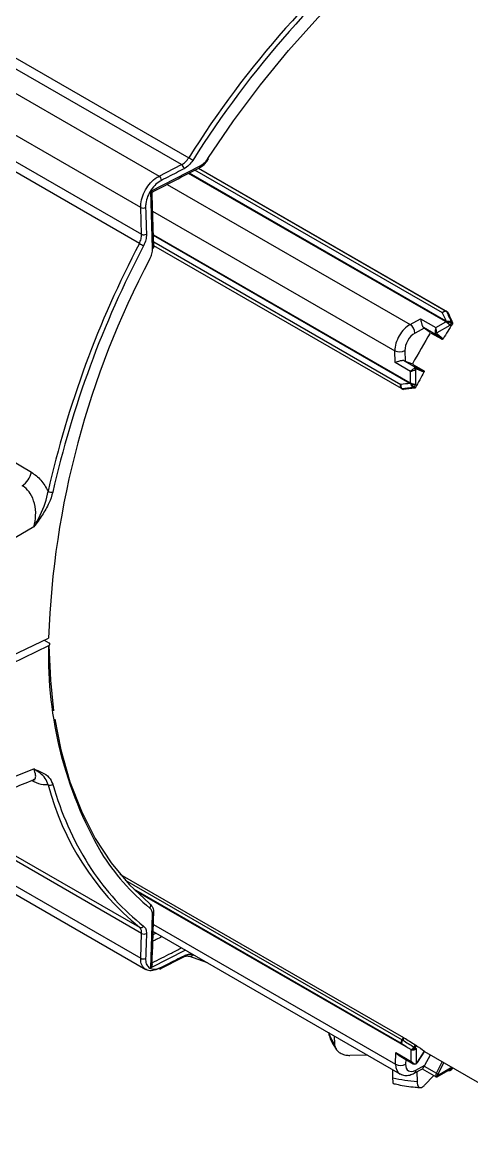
# Model space of a CAD drawing. Extents: x 8 to 113, y 1 to 87.
# Drawn here: x 22.175 to 24.058, y 62.171 to 66.841 of the extents above; entities that cross this region are included whole.
import ezdxf

# ---------------------------------------------------------------- set-up
doc = ezdxf.new("R2010")
doc.units = 0
doc.header["$MEASUREMENT"] = 0
doc.layers.add('OBJECT', color=7, linetype='CONTINUOUS')

msp = doc.modelspace()

# ---------------------------------------------------------------- linework, layer by layer
at = {"layer": 'OBJECT'}
for p, q in [((20.1013, 67.8723), (22.8724, 66.2725)), ((19.8811, 67.8513), (22.7483, 66.1961)), ((22.8426, 66.2444), (20.0727, 67.8435)), ((22.6712, 66.0642), (19.8012, 67.721)), ((19.905, 67.5511), (22.675, 65.952)), ((22.6656, 65.9133), (19.8945, 67.513)), ((22.7133, 66.1323), (22.9202, 66.2386)), ((22.7483, 66.1961), (22.8426, 66.2444)), ((22.913, 66.2289), (23.9509, 65.6297)), ((22.913, 66.2289), (23.9565, 65.6265)), ((23.9475, 65.586), (22.8712, 66.2074)), ((22.8746, 66.2092), (23.9499, 65.5884)), ((23.9346, 65.623), (22.8982, 66.2213)), ((22.7819, 66.1614), (23.7994, 65.5741)), ((22.7212, 65.8927), (22.7133, 66.1323)), ((22.675, 65.952), (22.6712, 66.0642)), ((22.7213, 66.0494), (23.7358, 65.4638)), ((22.7247, 65.9502), (23.7997, 65.3296)), ((23.7988, 65.3264), (22.7248, 65.9464)), ((22.7256, 65.9202), (23.7613, 65.3223)), ((23.7637, 65.3048), (22.7261, 65.9038)), ((23.9509, 65.6297), (23.951, 65.6297)), ((23.951, 65.6297), (23.9565, 65.6265)), ((23.9524, 65.6281), (23.9523, 65.6281)), ((23.9579, 65.6249), (23.9524, 65.6281)), ((23.7994, 65.5741), (23.8429, 65.598)), ((23.8429, 65.598), (23.9075, 65.5607)), ((23.9075, 65.5607), (23.9494, 65.585)), ((23.9494, 65.585), (23.9475, 65.586)), ((23.9507, 65.5841), (23.9494, 65.585)), ((23.9499, 65.5884), (23.9515, 65.5872)), ((23.9716, 65.5798), (23.9712, 65.58)), ((23.9766, 65.5769), (23.9716, 65.5798)), ((23.9718, 65.5847), (23.972, 65.5846)), ((23.972, 65.5846), (23.9772, 65.5816)), ((23.8586, 65.5588), (23.8201, 65.5376)), ((23.9064, 65.5318), (23.8554, 65.5613)), ((23.8844, 65.5386), (23.8586, 65.5588)), ((23.9319, 65.5116), (23.8894, 65.5361)), ((23.9319, 65.5116), (23.9064, 65.5318)), ((23.9654, 65.5697), (23.911, 65.5383)), ((23.9127, 65.534), (23.938, 65.5138)), ((23.7369, 65.4142), (23.7358, 65.4638)), ((23.7777, 65.4641), (23.7787, 65.4202)), ((23.8015, 65.3769), (23.7369, 65.4142)), ((23.775, 65.4217), (23.826, 65.3923)), ((23.7787, 65.4202), (23.8092, 65.4081)), ((23.8138, 65.405), (23.8563, 65.3805)), ((23.826, 65.3923), (23.8563, 65.3805)), ((23.8574, 65.3741), (23.8272, 65.3858)), ((23.8015, 65.3285), (23.8015, 65.3769)), ((23.8227, 65.3851), (23.8228, 65.3223)), ((23.7636, 65.3048), (23.7637, 65.3048)), ((23.7692, 65.3016), (23.7637, 65.3048)), ((23.7657, 65.3044), (23.7658, 65.3044)), ((23.7658, 65.3044), (23.7713, 65.3012)), ((23.8007, 65.3256), (23.7988, 65.3264)), ((23.7997, 65.3296), (23.8015, 65.3285)), ((23.8015, 65.3285), (23.803, 65.3278)), ((23.8133, 65.3092), (23.813, 65.3093)), ((23.8184, 65.3062), (23.8133, 65.3092)), ((23.8168, 65.3121), (23.8172, 65.3119)), ((23.8172, 65.3119), (23.8222, 65.309)), ((22.2239, 64.7245), (22.122, 64.6653)), ((19.8945, 64.6449), (22.6656, 63.0451)), ((22.675, 63.0198), (19.905, 64.6189)), ((19.7685, 64.5561), (22.6922, 62.8683)), ((19.8012, 64.5726), (22.6712, 62.9158)), ((22.1307, 64.1836), (22.2856, 64.2586)), ((22.2856, 64.2259), (22.1307, 64.1509)), ((22.2674, 64.2498), (22.2865, 64.2387)), ((22.122, 63.6694), (22.2239, 63.7096)), ((22.3032, 63.6455), (22.3104, 63.6216)), ((22.5841, 63.2687), (23.7719, 62.583)), ((22.6062, 63.2432), (23.7664, 62.5734)), ((23.764, 62.5575), (22.6424, 63.205)), ((22.6462, 63.2012), (23.8016, 62.5342)), ((23.8025, 62.5321), (22.6504, 63.1971)), ((22.7133, 62.8752), (22.7212, 63.097)), ((22.7246, 63.057), (23.7388, 62.4715)), ((22.6712, 62.9158), (22.675, 63.0198)), ((22.7231, 63.0145), (22.735, 63.0206)), ((22.7236, 63.0272), (23.757, 62.4307)), ((22.8585, 62.9494), (22.7133, 62.8752)), ((22.7549, 62.8718), (22.8494, 62.9201)), ((22.9506, 62.8962), (22.8724, 62.9247)), ((22.8893, 62.9307), (22.8944, 62.9286)), ((23.482, 62.5894), (23.4828, 62.5553)), ((23.7664, 62.5735), (23.7719, 62.583)), ((23.7664, 62.5734), (23.7664, 62.5735)), ((23.7685, 62.5723), (23.7684, 62.5722)), ((23.774, 62.5818), (23.7685, 62.5723)), ((23.8157, 62.5431), (23.816, 62.5435)), ((23.816, 62.5435), (23.8211, 62.5524)), ((23.816, 62.5435), (23.8199, 62.5412)), ((23.8199, 62.5412), (23.8195, 62.5406)), ((23.825, 62.5499), (23.8199, 62.5412)), ((23.8255, 62.5372), (23.8256, 62.4745)), ((23.6221, 62.5085), (23.5477, 62.5078)), ((23.7388, 62.4715), (23.7398, 62.5199)), ((23.7398, 62.5199), (23.8044, 62.4826)), ((23.7536, 62.5069), (23.8125, 62.4729)), ((23.7811, 62.491), (23.7807, 62.4707)), ((23.8016, 62.5342), (23.8034, 62.5332)), ((23.8043, 62.531), (23.8025, 62.5321)), ((23.8058, 62.5303), (23.8043, 62.531)), ((23.8044, 62.4826), (23.8043, 62.531)), ((23.8301, 62.479), (23.8603, 62.5257)), ((23.8308, 62.4783), (23.861, 62.5251)), ((23.8604, 62.5242), (24.4723, 62.171)), ((23.8616, 62.4674), (23.885, 62.51)), ((23.7279, 62.4138), (23.7279, 62.4475)), ((23.8169, 62.4331), (23.8511, 62.4519)), ((23.8231, 62.4462), (23.8616, 62.4674)), ((23.8501, 62.4514), (23.9081, 62.4179)), ((23.8585, 62.4623), (23.9095, 62.4329)), ((23.9095, 62.4329), (23.9343, 62.4815)), ((23.9131, 62.4179), (23.9616, 62.446)), ((23.9141, 62.4236), (23.9685, 62.4551)), ((23.9404, 62.478), (23.9157, 62.4298)), ((23.9744, 62.4516), (23.9747, 62.4522)), ((23.9747, 62.4522), (23.9773, 62.4567)), ((23.9752, 62.4513), (23.9757, 62.452)), ((23.9755, 62.4518), (23.9781, 62.4563)), ((23.8281, 62.4393), (23.8286, 62.3982)), ((23.8988, 62.4232), (23.8601, 62.3828))]:
    msp.add_line(p, q, dxfattribs=at)
at = {"layer": 'OBJECT', "flags": 128}
for points in [[(22.9529, 66.2704), (23.0598, 66.4273), (23.1725, 66.5783), (23.2903, 66.7226), (23.4125, 66.8593), (23.5387, 66.9877), (23.668, 67.1073), (23.7998, 67.2172), (23.9334, 67.317), (24.068, 67.4062), (24.203, 67.4841), (24.3377, 67.5505), (24.4713, 67.6049), (24.6031, 67.6471), (24.7324, 67.6769), (24.8585, 67.694), (24.9808, 67.6985), (25.068, 67.6936)], [(19.3186, 66.6763), (19.3943, 66.6313), (19.7437, 66.4234), (21.1413, 65.592), (22.214, 64.9541)], [(22.7212, 65.8927), (22.7227, 65.8935), (22.724, 65.8945), (22.725, 65.8955), (22.7257, 65.8966), (22.7262, 65.8978), (22.7263, 65.8989), (22.7263, 65.8989)], [(22.2867, 64.2267), (22.2929, 64.0814), (22.3066, 63.9536)], [(22.3118, 63.9188), (22.3372, 63.789), (22.3749, 63.6556), (22.4227, 63.5318), (22.4802, 63.4182), (22.5473, 63.3156), (22.6234, 63.2245), (22.7082, 63.1454)], [(23.7664, 62.5735), (23.7666, 62.5734), (23.7669, 62.5732), (23.7672, 62.5731), (23.7674, 62.5729), (23.7677, 62.5728), (23.768, 62.5726), (23.7682, 62.5725), (23.7685, 62.5723)]]:
    msp.add_lwpolyline(points, dxfattribs=at)
at = {"layer": 'OBJECT'}
for centre, radius, start, end in [((26.372, 64.0844), 4.1273, 129.1291, 147.9832), ((26.3711, 64.0845), 4.1064, 129.1291, 147.9832), ((22.8282, 66.2247), 0.0245, 4.3374, 53.7795), ((22.7706, 66.0968), 0.2031, 54.2521, 59.9272), ((22.9125, 66.2372), 0.00778, 305.8208, 10.29), ((22.9497, 66.2644), 0.00672, 30.3447, 61.6793), ((22.7338, 66.1763), 0.0245, 4.2524, 53.6513), ((22.6813, 66.087), 0.025, 246.1933, 294.6909), ((22.6851, 65.9748), 0.0249, 246.0521, 294.6013), ((26.4467, 63.9327), 4.2684, 152.3536, 167.2604), ((26.4454, 63.9336), 4.2468, 152.3536, 167.2604), ((22.7618, 66.0806), 0.193, 240.0835, 246.0577), ((25.9629, 64.129), 3.6796, 152.1363, 177.9813), ((23.9492, 65.6267), 0.00345, 23.7199, 59.5227), ((23.9492, 65.6266), 0.00353, 24.1352, 59.5329), ((23.7728, 65.5349), 0.0473, 3.3497, 55.8773), ((27.7142, 63.244), 4.4059, 148.0293, 148.9915), ((23.9438, 65.5921), 0.00708, 301.8201, 329.1902), ((23.9454, 65.5908), 0.00706, 304.5839, 329.3727), ((23.932, 65.5569), 0.0358, 53.9253, 54.6373), ((23.9681, 65.5847), 0.014, 171.5179, 175.9333), ((27.6779, 63.2671), 4.3686, 148.0365, 148.1919), ((23.9668, 65.5829), 0.00526, 327.0467, 20.3089), ((23.9671, 65.5826), 0.00528, 328.3289, 22.2065), ((23.9075, 65.5451), 0.00768, 242.6175, 297.463), ((23.9119, 65.5377), 0.00801, 175.6474, 226.6643), ((23.9084, 65.5363), 0.00488, 246.4182, 331.5853), ((23.9163, 65.5379), 0.00534, 175.6437, 226.668), ((23.7564, 65.5063), 0.0472, 244.1417, 296.7793), ((23.8237, 65.3846), 0.00803, 73.551, 124.461), ((23.815, 65.3847), 0.00769, 2.6682, 57.4075), ((23.8257, 65.3807), 0.00536, 73.5548, 124.4549), ((23.8231, 65.3884), 0.00488, 328.5149, 53.5855), ((27.7154, 63.243), 4.4074, 151.0846, 152.0464), ((23.7654, 65.3078), 0.00345, 240.4744, 276.3094), ((23.7654, 65.3079), 0.00353, 240.4579, 275.8955), ((23.7926, 65.3298), 0.00707, 330.8748, 358.2809), ((23.7945, 65.329), 0.00705, 330.6993, 355.5136), ((23.8143, 65.3513), 0.0289, 245.3342, 246.2179), ((23.8113, 65.3124), 0.014, 124.1451, 128.5358), ((23.8121, 65.3145), 0.00525, 279.723, 333.0459), ((23.8125, 65.3144), 0.00528, 277.8311, 331.762), ((27.6975, 63.2521), 4.3931, 151.8843, 152.0389), ((22.1167, 64.9779), 0.1001, 305.8531, 346.2345), ((22.2993, 64.9029), 0.033, 241.1971, 276.8829), ((23.9368, 64.1833), 1.6518, 178.5216, 209.935), ((22.2914, 63.66), 0.0187, 244.5928, 309.0912), ((23.3952, 63.9327), 1.1489, 194.5972, 230.5791), ((23.5457, 63.9931), 1.29, 196.7384, 213.1213), ((23.3354, 63.8803), 0.9801, 212.1282, 230.3427), ((23.2948, 63.8304), 0.9909, 213.1705, 231.911), ((22.7003, 63.1348), 0.0132, 316.5021, 53.2406), ((22.718, 63.1047), 0.00833, 292.163, 353.2374), ((22.7202, 63.1039), 0.00612, 358.6992, 27.6741), ((22.6714, 63.0582), 0.0143, 245.8744, 327.709), ((22.686, 63.0387), 0.0219, 239.6654, 295.4638), ((22.6823, 62.9346), 0.0219, 239.5319, 295.5171), ((22.8459, 62.9257), 0.00669, 301.7583, 3.709), ((22.8778, 62.9364), 0.0129, 245.4385, 333.8142), ((22.7527, 62.8782), 0.007, 231.0144, 289.1414), ((22.7516, 62.8773), 0.00668, 300.9233, 3.8815), ((23.633, 62.6607), 0.1836, 198.3985, 215.0638), ((23.9608, 62.8941), 0.375, 238.768, 239.1388), ((24.1299, 63.02), 0.5712, 236.6253, 237.0801), ((24.3206, 63.2335), 0.8544, 234.1254, 234.5862), ((24.3267, 63.2431), 0.8557, 234.1008, 236.969), ((23.7999, 62.5323), 0.00262, 355.2643, 49.148), ((23.8014, 62.5311), 0.00297, 359.2007, 45.4453), ((23.8067, 62.5356), 0.00366, 242.9811, 249.9271), ((23.808, 62.5359), 0.00427, 229.9252, 243.8442), ((23.7606, 62.5112), 0.0453, 241.2472, 296.3687), ((23.8086, 62.4451), 0.0146, 304.7906, 4.6487), ((23.8235, 62.4741), 0.00222, 229.9141, 298.7928), ((23.8231, 62.4742), 0.00251, 305.7037, 5.7306), ((23.8182, 62.4864), 0.014, 301.7293, 328.2152), ((23.8296, 62.4778), 0.00132, 23.7577, 65.6787), ((24.3233, 63.2384), 0.8599, 245.6323, 246.0902), ((23.9756, 62.4534), 0.0022, 236.2168, 260.4372), ((24.0248, 62.5387), 0.0999, 239.9385, 240.4649), ((23.8864, 63.1055), 0.7097, 257.0937, 265.327), ((23.928, 62.423), 0.021, 151.8538, 178.3696), ((23.9106, 62.4304), 0.00768, 242.6175, 297.463), ((23.9369, 62.4804), 0.0549, 239.9879, 247.2722), ((23.9281, 62.4232), 0.014, 151.8531, 178.3685)]:
    msp.add_arc(centre, radius, start, end, dxfattribs=at)
for centre, major_axis, ratio, start_param, end_param in [((25.3452, 64.6114), (-2.1299, 4.0902), 0.180489, 1.228304, 1.236973), ((25.357, 64.6196), (-2.1346, 4.0768), 0.179151, 1.228425, 1.239337), ((25.3664, 64.5992), (-2.1263, 4.0609), 0.179151, 1.223051, 1.234012), ((23.8005, 65.5), (0.045, 0.0779), 0.596389, 0.786482, 2.357279), ((23.8212, 65.4881), (0.03, 0.052), 0.605893, 0.786493, 2.357289), ((25.1856, 64.7036), (1.2748, 2.2085), 0.605893, 1.542599, 1.601147), ((23.8378, 65.5707), (0.028, -0.0188), 0.072701, 0.784255, 0.939145), ((23.9075, 65.5485), (0.0023, 0.0159), 0.167246, 0.719974, 2.29077), ((23.9075, 65.5485), (-0.0023, 0.0159), 0.166297, 3.992588, 5.563384), ((23.758, 65.4323), (0.0303, -0.0148), 0.074489, 5.34388, 5.498769), ((23.8121, 65.3831), (0.0126, 0.01), 0.166635, 0.852553, 2.42335), ((23.8121, 65.3831), (0.015, 0.006), 0.167449, 3.859984, 5.43078), ((25.3452, 64.6114), (4.6053, 0.2032), 0.179693, 1.905301, 1.913971), ((25.344, 64.5971), (4.596, 0.1924), 0.178355, 1.902934, 1.913846), ((25.3664, 64.5992), (4.5781, 0.1917), 0.178355, 1.908258, 1.91922), ((25.3452, 64.6114), (4.4243, -2.5511), 0.504205, 4.645008, 4.653677), ((25.344, 64.6121), (4.4167, -2.5467), 0.50212, 4.644484, 4.655396), ((25.3664, 64.5992), (4.3995, -2.5368), 0.50212, 4.63911, 4.650072), ((23.8035, 62.5077), (0.0472, 0.0767), 0.577049, 2.373707, 3.185472), ((23.8241, 62.4946), (0.0322, 0.0507), 0.576648, 2.381902, 3.952698), ((23.815, 62.4887), (-0.012, 0.0132), 0.676281, 1.425373, 2.996169), ((23.815, 62.4887), (-0.0055, 0.017), 0.676243, 1.716965, 3.287761), ((23.8409, 62.4805), (0.0174, 0.035), 0.626593, 4.493448, 4.648338), ((23.9106, 62.4338), (0.0023, 0.0159), 0.167246, 2.29077, 3.075103), ((23.9106, 62.4338), (-0.0023, 0.0159), 0.166297, 3.215105, 3.992588)]:
    msp.add_ellipse(centre, major_axis=major_axis, ratio=ratio, start_param=start_param, end_param=end_param, dxfattribs=at)
for points, knots in [([(22.7187, 66.129), (22.7257, 66.1326), (22.792, 66.1665), (22.858, 66.2005), (22.917, 66.231)], [0, 0, 0, 0, 0.106069, 1, 1, 1, 1]), ([(22.8526, 66.2265), (22.8451, 66.2227), (22.8137, 66.2066), (22.7822, 66.1904), (22.7582, 66.1782)], [0, 0, 0, 0, 0.237767, 1, 1, 1, 1]), ([(22.8426, 66.2444), (22.8479, 66.2476), (22.8591, 66.2543), (22.8678, 66.2663), (22.8724, 66.2725)], [0, 0, 0, 0, 0.473398, 1, 1, 1, 1]), ([(22.8893, 66.2616), (22.8842, 66.2546), (22.8735, 66.2397), (22.8598, 66.2311), (22.8526, 66.2265)], [0, 0, 0, 0, 0.473444, 1, 1, 1, 1]), ([(22.9178, 66.2321), (22.9207, 66.2335), (22.9309, 66.2385), (22.944, 66.2513), (22.9521, 66.2635), (22.9551, 66.2681)], [0, 0, 0, 0, 0.196659, 0.699287, 1, 1, 1, 1]), ([(22.9202, 66.2386), (22.9261, 66.2425), (22.9375, 66.25), (22.9478, 66.2627), (22.9524, 66.2696), (22.9529, 66.2704)], [0, 0, 0, 0, 0.489871, 0.942612, 1, 1, 1, 1]), ([(22.6712, 66.0642), (22.6718, 66.075), (22.673, 66.0965), (22.6862, 66.1311), (22.7061, 66.1621), (22.7282, 66.1842), (22.7428, 66.1928), (22.7483, 66.1961)], [0, 0, 0, 0, 0.216844, 0.433701, 0.650256, 0.866699, 1, 1, 1, 1]), ([(22.7582, 66.1782), (22.7504, 66.1732), (22.7346, 66.1634), (22.7142, 66.139), (22.6993, 66.1108), (22.6921, 66.0848), (22.6918, 66.07), (22.6917, 66.0644)], [0, 0, 0, 0, 0.216835, 0.433686, 0.650167, 0.866491, 1, 1, 1, 1]), ([(22.7186, 66.129), (22.7187, 66.129), (22.719, 66.1289), (22.7174, 66.1298), (22.7151, 66.1312), (22.7134, 66.1323), (22.7133, 66.1323)], [0, 0, 0, 0, 0.040609, 0.453744, 0.991063, 1, 1, 1, 1]), ([(22.7263, 65.8989), (22.7258, 65.9151), (22.7234, 65.9917), (22.7208, 66.0685), (22.7187, 66.129)], [0, 0, 0, 0, 0.2106895, 1, 1, 1, 1]), ([(22.6917, 66.0644), (22.692, 66.0559), (22.6933, 66.0185), (22.6945, 65.9811), (22.6955, 65.9521)], [0, 0, 0, 0, 0.226062, 1, 1, 1, 1]), ([(22.6656, 65.9133), (22.6684, 65.9197), (22.6743, 65.9328), (22.6747, 65.9455), (22.675, 65.952)], [0, 0, 0, 0, 0.486978, 1, 1, 1, 1]), ([(22.6955, 65.9521), (22.6951, 65.9444), (22.6944, 65.9288), (22.6872, 65.9125), (22.6835, 65.9042)], [0, 0, 0, 0, 0.488653, 1, 1, 1, 1]), ([(22.7099, 65.8487), (22.7132, 65.856), (22.7198, 65.8709), (22.7207, 65.8853), (22.7212, 65.8927)], [0, 0, 0, 0, 0.491582, 1, 1, 1, 1]), ([(23.9346, 65.623), (23.9346, 65.623), (23.9352, 65.6237), (23.9369, 65.6255), (23.9402, 65.6281), (23.9442, 65.6301), (23.9481, 65.6308), (23.95, 65.6301), (23.9509, 65.6297)], [0, 0, 0, 0, 0.009447, 0.112287, 0.337627, 0.559585, 0.779762, 1, 1, 1, 1]), ([(23.9523, 65.6281), (23.9514, 65.6285), (23.9494, 65.6293), (23.9453, 65.6289), (23.9409, 65.6273), (23.9372, 65.6252), (23.9352, 65.6236), (23.9346, 65.623), (23.9346, 65.623)], [0, 0, 0, 0, 0.220241, 0.440413, 0.662368, 0.887718, 0.990533, 1, 1, 1, 1]), ([(23.9565, 65.6265), (23.9569, 65.6262), (23.9574, 65.6258), (23.9578, 65.6252), (23.9579, 65.6249)], [0, 0, 0, 0, 0.642116, 1, 1, 1, 1]), ([(23.8429, 65.598), (23.8429, 65.598), (23.8436, 65.5954), (23.8449, 65.5898), (23.8469, 65.5807), (23.8489, 65.5733), (23.8508, 65.5678), (23.8528, 65.5637), (23.8546, 65.5621), (23.8554, 65.5613)], [0, 0, 0, 0, 0.004726, 0.291699, 0.519014, 0.681363, 0.790146, 0.895019, 1, 1, 1, 1]), ([(23.9507, 65.5841), (23.9508, 65.5842), (23.9511, 65.5844), (23.9518, 65.585), (23.9524, 65.5857), (23.9528, 65.5861)], [0, 0, 0, 0, 0.127334, 0.466784, 1, 1, 1, 1]), ([(23.9531, 65.5859), (23.9527, 65.5855), (23.9521, 65.5848), (23.9512, 65.5843), (23.9509, 65.5842), (23.9507, 65.5841)], [0, 0, 0, 0, 0.531763, 0.875867, 1, 1, 1, 1]), ([(23.9654, 65.5697), (23.9653, 65.5698), (23.9647, 65.5708), (23.9632, 65.573), (23.96, 65.5765), (23.9564, 65.5799), (23.9533, 65.5824), (23.9514, 65.5837), (23.9507, 65.5841)], [0, 0, 0, 0, 0.009337, 0.244803, 0.475575, 0.68502, 0.883334, 1, 1, 1, 1]), ([(23.9515, 65.5872), (23.9519, 65.5869), (23.9524, 65.5865), (23.9528, 65.5862), (23.9528, 65.5861)], [0, 0, 0, 0, 0.973019, 1, 1, 1, 1]), ([(23.9528, 65.5861), (23.9529, 65.5862), (23.9533, 65.5865), (23.9539, 65.5867), (23.9543, 65.5867), (23.9543, 65.5867)], [0, 0, 0, 0, 0.264464, 0.86603, 1, 1, 1, 1]), ([(23.9542, 65.5857), (23.9541, 65.5857), (23.9539, 65.5858), (23.9537, 65.5859), (23.9535, 65.5859), (23.9533, 65.5859), (23.9533, 65.5859), (23.9532, 65.5859), (23.9531, 65.5859), (23.9531, 65.5859), (23.9531, 65.5859)], [0, 0, 0, 0, 0.330544, 0.552381, 0.701728, 0.802975, 0.904005, 0.945448, 0.979445, 1, 1, 1, 1]), ([(23.9542, 65.5857), (23.9551, 65.5849), (23.9572, 65.5832), (23.9602, 65.5797), (23.963, 65.5755), (23.9646, 65.5722), (23.9652, 65.5703), (23.9654, 65.5698), (23.9654, 65.5697)], [0, 0, 0, 0, 0.174003, 0.393152, 0.63005, 0.892567, 0.989995, 1, 1, 1, 1]), ([(23.9712, 65.58), (23.9703, 65.5806), (23.9683, 65.5817), (23.9641, 65.5833), (23.9592, 65.5848), (23.9559, 65.5854), (23.9542, 65.5857)], [0, 0, 0, 0, 0.242438, 0.48457, 0.734509, 1, 1, 1, 1]), ([(23.9543, 65.5867), (23.9563, 65.5869), (23.9602, 65.5873), (23.9657, 65.5868), (23.9696, 65.5859), (23.9712, 65.585), (23.9718, 65.5847)], [0, 0, 0, 0, 0.303059, 0.584921, 0.848607, 1, 1, 1, 1]), ([(23.9772, 65.5816), (23.9773, 65.5811), (23.9776, 65.5802), (23.9775, 65.5785), (23.9769, 65.5775), (23.9766, 65.5769)], [0, 0, 0, 0, 0.322142, 0.644314, 1, 1, 1, 1]), ([(23.8883, 65.5367), (23.8884, 65.5366), (23.8887, 65.5365), (23.8891, 65.5362), (23.8894, 65.5361)], [0, 0, 0, 0, 0.463658, 1, 1, 1, 1]), ([(23.938, 65.5138), (23.9377, 65.5134), (23.937, 65.5124), (23.9356, 65.5115), (23.9341, 65.511), (23.9328, 65.5111), (23.9322, 65.5114), (23.9319, 65.5116)], [0, 0, 0, 0, 0.2151321, 0.4302505, 0.6452442, 0.8599419, 1, 1, 1, 1]), ([(23.775, 65.4217), (23.7738, 65.4221), (23.7716, 65.4227), (23.767, 65.4224), (23.7613, 65.4214), (23.7539, 65.4194), (23.745, 65.4165), (23.7395, 65.4149), (23.7369, 65.4142), (23.7369, 65.4142)], [0, 0, 0, 0, 0.104979, 0.209854, 0.318639, 0.480984, 0.708303, 0.995272, 1, 1, 1, 1]), ([(23.8138, 65.405), (23.8135, 65.4052), (23.8127, 65.4057), (23.8121, 65.4061), (23.8121, 65.4062), (23.8121, 65.4062)], [0, 0, 0, 0, 0.35254, 0.70504, 1, 1, 1, 1]), ([(23.8563, 65.3805), (23.8567, 65.3802), (23.8574, 65.3796), (23.8581, 65.3783), (23.8583, 65.3767), (23.858, 65.3752), (23.8576, 65.3744), (23.8574, 65.3741)], [0, 0, 0, 0, 0.214216, 0.428491, 0.642904, 0.85768, 1, 1, 1, 1]), ([(23.7637, 65.3048), (23.7629, 65.3055), (23.7613, 65.3067), (23.76, 65.3104), (23.7596, 65.3149), (23.7602, 65.319), (23.7609, 65.3215), (23.7612, 65.3223), (23.7613, 65.3223)], [0, 0, 0, 0, 0.2202414, 0.4404072, 0.6623728, 0.8877169, 0.9905468, 1, 1, 1, 1]), ([(23.7613, 65.3223), (23.7612, 65.3223), (23.7611, 65.3215), (23.7607, 65.3189), (23.7606, 65.3147), (23.7615, 65.3101), (23.7632, 65.3063), (23.7649, 65.305), (23.7657, 65.3044)], [0, 0, 0, 0, 0.00946, 0.112281, 0.337633, 0.559589, 0.779763, 1, 1, 1, 1]), ([(23.7713, 65.3012), (23.7708, 65.3012), (23.7701, 65.3012), (23.7694, 65.3015), (23.7692, 65.3016)], [0, 0, 0, 0, 0.642049, 1, 1, 1, 1]), ([(23.8022, 65.325), (23.8022, 65.325), (23.8017, 65.3252), (23.8012, 65.3254), (23.8007, 65.3256)], [0, 0, 0, 0, 0.026966, 1, 1, 1, 1]), ([(23.8022, 65.325), (23.8024, 65.3255), (23.8027, 65.3264), (23.8029, 65.3273), (23.803, 65.3277), (23.803, 65.3278)], [0, 0, 0, 0, 0.533246, 0.872741, 1, 1, 1, 1]), ([(23.8025, 65.3234), (23.8024, 65.3236), (23.8023, 65.3241), (23.8022, 65.3246), (23.8022, 65.3249), (23.8022, 65.325)], [0, 0, 0, 0, 0.506974, 0.825346, 1, 1, 1, 1]), ([(23.813, 65.3093), (23.8121, 65.3099), (23.8103, 65.3111), (23.8074, 65.3145), (23.8046, 65.3187), (23.8032, 65.3218), (23.8025, 65.3234)], [0, 0, 0, 0, 0.242441, 0.484604, 0.734567, 1, 1, 1, 1]), ([(23.803, 65.3278), (23.803, 65.3277), (23.803, 65.3272), (23.803, 65.3263), (23.8028, 65.3254), (23.8026, 65.3248)], [0, 0, 0, 0, 0.124134, 0.46822, 1, 1, 1, 1]), ([(23.8026, 65.3248), (23.8026, 65.3248), (23.8026, 65.3248), (23.8026, 65.3247), (23.8028, 65.3245), (23.803, 65.3243), (23.8033, 65.3241), (23.8034, 65.324)], [0, 0, 0, 0, 0.032737, 0.074902, 0.183378, 0.638305, 1, 1, 1, 1]), ([(23.803, 65.3278), (23.8037, 65.3274), (23.8057, 65.3264), (23.8095, 65.325), (23.8142, 65.3236), (23.8188, 65.3226), (23.8215, 65.3224), (23.8227, 65.3223), (23.8228, 65.3223)], [0, 0, 0, 0, 0.116665, 0.314983, 0.524427, 0.7552, 0.990669, 1, 1, 1, 1]), ([(23.8228, 65.3223), (23.8227, 65.3223), (23.8222, 65.3222), (23.8203, 65.3218), (23.8166, 65.3215), (23.8116, 65.3218), (23.807, 65.3227), (23.8045, 65.3236), (23.8034, 65.324)], [0, 0, 0, 0, 0.010001, 0.107431, 0.369952, 0.606845, 0.825999, 1, 1, 1, 1]), ([(23.8034, 65.324), (23.8047, 65.3225), (23.8071, 65.3196), (23.8113, 65.3158), (23.8146, 65.3133), (23.8162, 65.3124), (23.8168, 65.3121)], [0, 0, 0, 0, 0.303884, 0.58579, 0.849412, 1, 1, 1, 1]), ([(23.8222, 65.309), (23.8219, 65.3085), (23.8213, 65.3076), (23.8199, 65.3065), (23.8189, 65.3063), (23.8184, 65.3062)], [0, 0, 0, 0, 0.322926, 0.645796, 1, 1, 1, 1]), ([(22.214, 64.9541), (22.2278, 64.9441), (22.2551, 64.9243), (22.274, 64.8906), (22.2834, 64.874)], [0, 0, 0, 0, 0.505217, 1, 1, 1, 1]), ([(22.2239, 64.7245), (22.2272, 64.7404), (22.2339, 64.7722), (22.2286, 64.8226), (22.2116, 64.8644), (22.1912, 64.8872), (22.1785, 64.8949), (22.1754, 64.8968)], [0, 0, 0, 0, 0.251339, 0.503314, 0.735357, 0.935196, 1, 1, 1, 1]), ([(22.2239, 64.7245), (22.224, 64.7246), (22.2425, 64.7565), (22.2688, 64.8058), (22.2798, 64.8574), (22.2834, 64.874)], [0, 0, 0, 0, 0.00294, 0.680839, 1, 1, 1, 1]), ([(22.3032, 64.8701), (22.2985, 64.8548), (22.2882, 64.8217), (22.2584, 64.773), (22.2357, 64.7409), (22.224, 64.7246), (22.2239, 64.7245)], [0, 0, 0, 0, 0.298756, 0.643488, 0.99732, 1, 1, 1, 1]), ([(22.2856, 64.2259), (22.2868, 64.2266), (22.2891, 64.228), (22.2909, 64.2309), (22.2911, 64.2338), (22.2896, 64.2366), (22.2875, 64.238), (22.2865, 64.2387)], [0, 0, 0, 0, 0.203448, 0.406913, 0.610361, 0.813806, 1, 1, 1, 1]), ([(22.2216, 63.6646), (22.2241, 63.6656), (22.2311, 63.6683), (22.2329, 63.6829), (22.227, 63.7003), (22.2239, 63.7096)], [0, 0, 0, 0, 0.211143, 0.576884, 1, 1, 1, 1]), ([(22.2239, 63.7096), (22.224, 63.7096), (22.2354, 63.7051), (22.2582, 63.6959), (22.2881, 63.6778), (22.2985, 63.6557), (22.3032, 63.6455)], [0, 0, 0, 0, 0.002681, 0.34979, 0.701236, 1, 1, 1, 1]), ([(22.2834, 63.6431), (22.2798, 63.6526), (22.2688, 63.6821), (22.2425, 63.6966), (22.224, 63.7095), (22.2239, 63.7096)], [0, 0, 0, 0, 0.319161, 0.99706, 1, 1, 1, 1]), ([(22.0875, 63.6102), (22.1018, 63.6159), (22.1467, 63.6337), (22.1915, 63.6514), (22.222, 63.6635)], [0, 0, 0, 0, 0.319518, 1, 1, 1, 1]), ([(22.2834, 63.6431), (22.2768, 63.6424), (22.2609, 63.6408), (22.2353, 63.6498), (22.2177, 63.6595), (22.214, 63.6615)], [0, 0, 0, 0, 0.355603, 0.866053, 1, 1, 1, 1]), ([(22.2222, 63.6627), (22.2239, 63.6636), (22.2283, 63.6658), (22.2286, 63.6655), (22.2287, 63.6652)], [0, 0, 0, 0, 0.401823, 1, 1, 1, 1]), ([(22.7082, 63.1454), (22.7123, 63.1414), (22.7211, 63.1326), (22.7252, 63.1175), (22.7255, 63.1081), (22.7256, 63.1067)], [0, 0, 0, 0, 0.427913, 0.915633, 1, 1, 1, 1]), ([(22.7212, 63.097), (22.7207, 63.103), (22.7199, 63.1151), (22.7132, 63.1222), (22.7099, 63.1257)], [0, 0, 0, 0, 0.494, 1, 1, 1, 1]), ([(22.7187, 62.8904), (22.7191, 62.8995), (22.7218, 62.9705), (22.7242, 63.0417), (22.7262, 63.1037)], [0, 0, 0, 0, 0.128397, 1, 1, 1, 1]), ([(22.675, 63.0198), (22.6748, 63.0251), (22.6744, 63.0358), (22.6686, 63.042), (22.6656, 63.0451)], [0, 0, 0, 0, 0.487934, 1, 1, 1, 1]), ([(22.6835, 63.0505), (22.6871, 63.0468), (22.6943, 63.0392), (22.6951, 63.0258), (22.6955, 63.019)], [0, 0, 0, 0, 0.488111, 1, 1, 1, 1]), ([(22.6955, 63.019), (22.6952, 63.0111), (22.694, 62.9764), (22.6927, 62.9417), (22.6917, 62.9149)], [0, 0, 0, 0, 0.2260588, 1, 1, 1, 1]), ([(22.7603, 63.006), (22.7521, 63.0018), (22.7394, 62.9953), (22.7266, 62.9888), (22.7221, 62.9865)], [0, 0, 0, 0, 0.6480616, 1, 1, 1, 1]), ([(22.7189, 62.896), (22.7459, 62.9097), (22.787, 62.9306), (22.828, 62.9516), (22.8421, 62.9588)], [0, 0, 0, 0, 0.655474, 1, 1, 1, 1]), ([(22.7483, 62.8728), (22.7393, 62.869), (22.7212, 62.8614), (22.6976, 62.8637), (22.6802, 62.8761), (22.6718, 62.8951), (22.6713, 62.9101), (22.6712, 62.9158)], [0, 0, 0, 0, 0.216873, 0.43376, 0.650333, 0.866771, 1, 1, 1, 1]), ([(22.6917, 62.9149), (22.6921, 62.907), (22.6931, 62.8913), (22.7044, 62.8756), (22.7216, 62.8684), (22.7407, 62.8699), (22.7534, 62.8756), (22.7582, 62.8778)], [0, 0, 0, 0, 0.216801, 0.433616, 0.650077, 0.866405, 1, 1, 1, 1]), ([(22.7582, 62.8778), (22.7657, 62.8816), (22.7972, 62.8977), (22.8286, 62.9138), (22.8526, 62.9261)], [0, 0, 0, 0, 0.237767, 1, 1, 1, 1]), ([(22.8494, 62.9197), (22.851, 62.9206), (22.8576, 62.9242), (22.8673, 62.9259), (22.8714, 62.9246), (22.8732, 62.924)], [0, 0, 0, 0, 0.146812, 0.606633, 1, 1, 1, 1]), ([(22.8494, 62.9197), (22.851, 62.9206), (22.8576, 62.9242), (22.8673, 62.9259), (22.8714, 62.9246), (22.8732, 62.924)], [0, 0, 0, 0, 0.146812, 0.606633, 1, 1, 1, 1]), ([(22.8494, 62.9197), (22.851, 62.9206), (22.8576, 62.9242), (22.8673, 62.9259), (22.8714, 62.9246), (22.8732, 62.924)], [0, 0, 0, 0, 0.146812, 0.606633, 1, 1, 1, 1]), ([(22.8526, 62.9261), (22.8591, 62.9289), (22.8728, 62.9347), (22.8836, 62.9321), (22.8893, 62.9307)], [0, 0, 0, 0, 0.474046, 1, 1, 1, 1]), ([(22.7187, 62.8904), (22.7184, 62.8881), (22.7177, 62.8829), (22.7151, 62.8779), (22.7134, 62.8753), (22.7133, 62.8752)], [0, 0, 0, 0, 0.427372, 0.990638, 1, 1, 1, 1]), ([(23.4575, 62.6048), (23.4582, 62.6014), (23.4622, 62.5823), (23.4732, 62.5578), (23.4872, 62.5388), (23.4912, 62.5333)], [0, 0, 0, 0, 0.1319966, 0.7502782, 1, 1, 1, 1]), ([(23.4828, 62.5553), (23.4835, 62.55), (23.4851, 62.5396), (23.4954, 62.5258), (23.5105, 62.5151), (23.5287, 62.5087), (23.5417, 62.5081), (23.5477, 62.5078)], [0, 0, 0, 0, 0.198024, 0.395863, 0.5989, 0.814821, 1, 1, 1, 1]), ([(23.764, 62.5575), (23.764, 62.5576), (23.7637, 62.5578), (23.763, 62.5587), (23.7624, 62.5609), (23.7627, 62.5646), (23.764, 62.569), (23.7656, 62.572), (23.7664, 62.5734)], [0, 0, 0, 0, 0.0094561, 0.1122813, 0.3376224, 0.5595996, 0.7797554, 1, 1, 1, 1]), ([(23.7684, 62.5722), (23.7676, 62.5707), (23.766, 62.5678), (23.7643, 62.5637), (23.7634, 62.5603), (23.7634, 62.5584), (23.7638, 62.5577), (23.764, 62.5576), (23.764, 62.5575)], [0, 0, 0, 0, 0.220235, 0.440398, 0.662375, 0.887717, 0.990537, 1, 1, 1, 1]), ([(23.7719, 62.583), (23.7723, 62.5828), (23.773, 62.5824), (23.7737, 62.5819), (23.774, 62.5818)], [0, 0, 0, 0, 0.642116, 1, 1, 1, 1]), ([(23.8053, 62.5326), (23.8061, 62.5329), (23.8077, 62.5336), (23.8109, 62.5366), (23.8137, 62.5399), (23.8152, 62.5422), (23.8157, 62.5431)], [0, 0, 0, 0, 0.303055, 0.584924, 0.848607, 1, 1, 1, 1]), ([(23.8255, 62.5372), (23.8255, 62.5372), (23.8243, 62.5358), (23.8216, 62.5333), (23.817, 62.5308), (23.8123, 62.5295), (23.8085, 62.5295), (23.8065, 62.5301), (23.8058, 62.5303)], [0, 0, 0, 0, 0.009331, 0.244804, 0.475579, 0.68502, 0.883336, 1, 1, 1, 1]), ([(23.8195, 62.5406), (23.8186, 62.5393), (23.8166, 62.5367), (23.8131, 62.5339), (23.8094, 62.5321), (23.8073, 62.5321), (23.8062, 62.532)], [0, 0, 0, 0, 0.24241, 0.484559, 0.734506, 1, 1, 1, 1]), ([(23.8062, 62.532), (23.8073, 62.5318), (23.8098, 62.5313), (23.8143, 62.5317), (23.8193, 62.5331), (23.823, 62.5352), (23.825, 62.5367), (23.8255, 62.5372), (23.8255, 62.5372)], [0, 0, 0, 0, 0.174, 0.393156, 0.630046, 0.892569, 0.990002, 1, 1, 1, 1]), ([(23.8211, 62.5524), (23.8216, 62.5521), (23.8226, 62.5515), (23.824, 62.5506), (23.8246, 62.5501), (23.825, 62.5499)], [0, 0, 0, 0, 0.322141, 0.644272, 1, 1, 1, 1]), ([(23.7398, 62.5199), (23.7398, 62.5198), (23.7424, 62.5162), (23.7466, 62.5111), (23.7521, 62.5081), (23.7538, 62.5072)], [0, 0, 0, 0, 0.011377, 0.702545, 1, 1, 1, 1]), ([(23.8034, 62.5332), (23.8039, 62.5329), (23.8045, 62.5327), (23.805, 62.5324), (23.805, 62.5324)], [0, 0, 0, 0, 0.9730511, 1, 1, 1, 1]), ([(23.805, 62.5324), (23.805, 62.5324), (23.8049, 62.5325), (23.8051, 62.5326), (23.8053, 62.5326), (23.8053, 62.5326)], [0, 0, 0, 0, 0.2643517, 0.8659475, 1, 1, 1, 1]), ([(23.8058, 62.5303), (23.8057, 62.5304), (23.8057, 62.5308), (23.8055, 62.5316), (23.8052, 62.5321), (23.805, 62.5324)], [0, 0, 0, 0, 0.127286, 0.466811, 1, 1, 1, 1]), ([(23.8054, 62.5322), (23.8056, 62.5319), (23.8058, 62.5315), (23.8058, 62.5308), (23.8058, 62.5304), (23.8058, 62.5303)], [0, 0, 0, 0, 0.531747, 0.875953, 1, 1, 1, 1]), ([(23.8062, 62.532), (23.8061, 62.5321), (23.8059, 62.5321), (23.8057, 62.5322), (23.8056, 62.5322), (23.8055, 62.5322), (23.8054, 62.5322), (23.8054, 62.5322), (23.8054, 62.5322), (23.8054, 62.5322), (23.8054, 62.5322)], [0, 0, 0, 0, 0.330514, 0.552343, 0.701678, 0.80308, 0.904008, 0.945524, 0.979572, 1, 1, 1, 1]), ([(23.8603, 62.5257), (23.8605, 62.5255), (23.861, 62.5252), (23.861, 62.5252), (23.861, 62.5251)], [0, 0, 0, 0, 0.5470518, 1, 1, 1, 1]), ([(23.8246, 62.4722), (23.8259, 62.4731), (23.8282, 62.4747), (23.83, 62.4772), (23.8308, 62.4783)], [0, 0, 0, 0, 0.56492, 1, 1, 1, 1]), ([(23.8585, 62.4623), (23.8576, 62.461), (23.8559, 62.4584), (23.8539, 62.4551), (23.8522, 62.4527), (23.8514, 62.4523), (23.851, 62.4521)], [0, 0, 0, 0, 0.248152, 0.49602, 0.753156, 1, 1, 1, 1]), ([(23.9585, 62.4451), (23.9594, 62.4448), (23.9622, 62.444), (23.9671, 62.4447), (23.9718, 62.4472), (23.9746, 62.4496), (23.9752, 62.4512), (23.9752, 62.4513)], [0, 0, 0, 0, 0.157024, 0.459673, 0.734811, 0.993151, 1, 1, 1, 1]), ([(23.959, 62.445), (23.9604, 62.4448), (23.9636, 62.4442), (23.9684, 62.4458), (23.9722, 62.4485), (23.9738, 62.4508), (23.9744, 62.4516)], [0, 0, 0, 0, 0.238681, 0.546983, 0.835309, 1, 1, 1, 1]), ([(23.9685, 62.4551), (23.9685, 62.455), (23.9683, 62.4543), (23.9677, 62.452), (23.9661, 62.4487), (23.9633, 62.4461), (23.9611, 62.4449), (23.9599, 62.445), (23.9599, 62.445)], [0, 0, 0, 0, 0.011966, 0.128569, 0.442713, 0.726217, 0.988473, 1, 1, 1, 1]), ([(23.9615, 62.4462), (23.962, 62.4464), (23.9638, 62.4472), (23.9662, 62.4502), (23.9678, 62.4533), (23.9684, 62.455), (23.9685, 62.4551)], [0, 0, 0, 0, 0.150221, 0.562593, 0.983353, 1, 1, 1, 1]), ([(23.7283, 62.391), (23.7283, 62.3908), (23.7282, 62.3896), (23.728, 62.3951), (23.7279, 62.4045), (23.7279, 62.4118), (23.7279, 62.4138)], [0, 0, 0, 0, 0.092624, 0.493197, 0.862925, 1, 1, 1, 1]), ([(23.7593, 62.4301), (23.7651, 62.4276), (23.7774, 62.4224), (23.7979, 62.4244), (23.8107, 62.4302), (23.8169, 62.4331)], [0, 0, 0, 0, 0.314017, 0.664193, 1, 1, 1, 1]), ([(23.8286, 62.3982), (23.8289, 62.3933), (23.8297, 62.3837), (23.8347, 62.375), (23.842, 62.3718), (23.8509, 62.3744), (23.8572, 62.3802), (23.8601, 62.3828)], [0, 0, 0, 0, 0.198026, 0.395862, 0.598899, 0.81482, 1, 1, 1, 1]), ([(23.9079, 62.4181), (23.9082, 62.4179), (23.909, 62.4174), (23.9105, 62.4172), (23.9121, 62.4174), (23.9129, 62.4179), (23.9132, 62.4181)], [0, 0, 0, 0, 0.172263, 0.493319, 0.829146, 1, 1, 1, 1]), ([(23.7282, 62.3906), (23.7352, 62.3889), (23.765, 62.3814), (23.8034, 62.3756), (23.8349, 62.3735), (23.8419, 62.373)], [0, 0, 0, 0, 0.191207, 0.82101, 1, 1, 1, 1])]:
    msp.add_open_spline(points, degree=3, knots=knots, dxfattribs=at)

doc.saveas('drawing.dxf')
